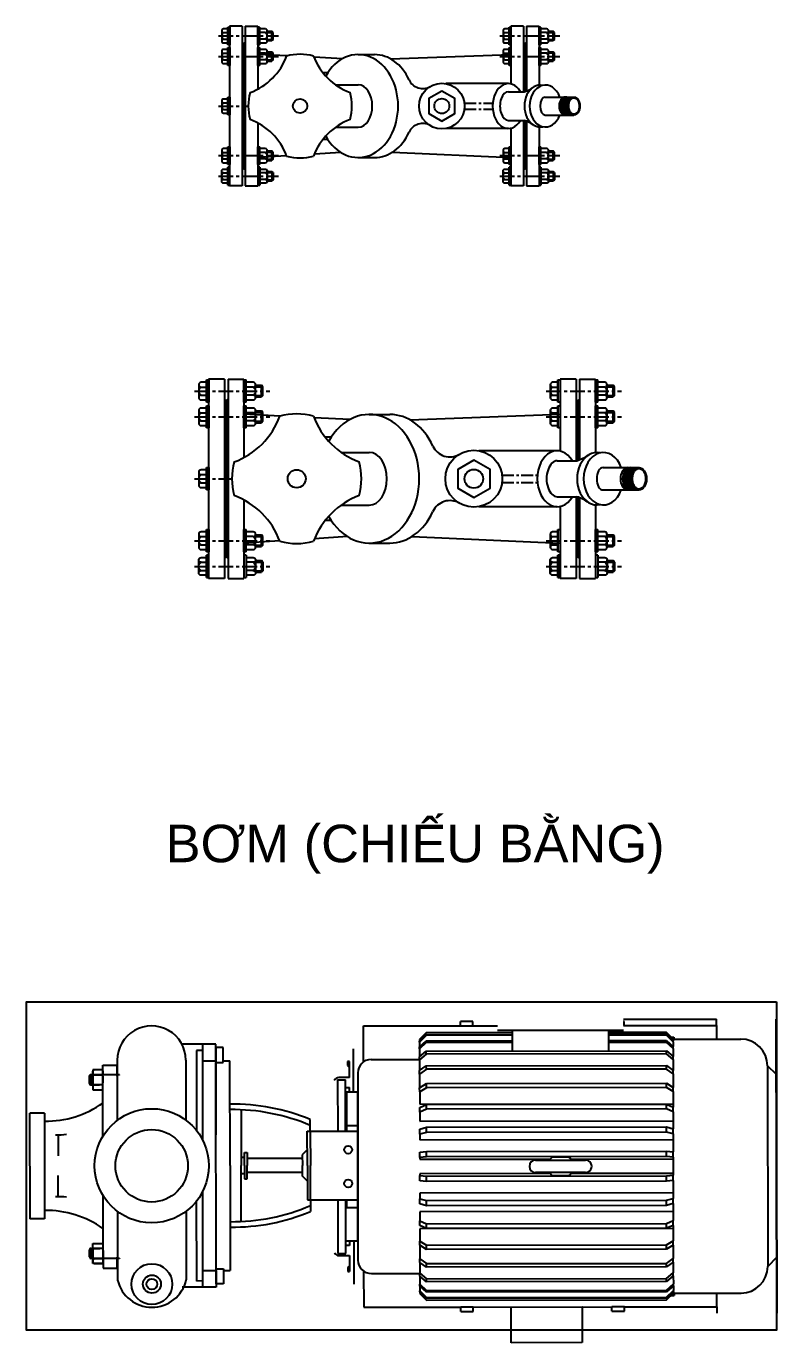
# Model space of a CAD drawing. Header units: millimetres. Extents: x 1218 to 72853, y -34712 to 16286.
# Drawn here: x 62532 to 64133, y 8230 to 11036 of the extents above; entities that cross this region are included whole.
import ezdxf

# ---------------------------------------------------------------- set-up
doc = ezdxf.new("R2010")
doc.units = ezdxf.units.MM
doc.linetypes.add('CENTER', pattern=[50.8, 31.75, -6.35, 6.35, -6.35])
doc.styles.get("Standard").update_dxf_attribs({"font": 'arial.ttf'})

# ---------------------------------------------------------------- blocks, each defined once
blk = doc.blocks.new('BOM EQ')
at = {"lineweight": -3}
for p, q in [((313.7, 800.4), (-313.2, 799.6)), ((-313.2, 799.6), (313.7, 800.4)), ((-194.7, 799.8), (-213.7, 780.7)), ((195.1, 800.2), (214.2, 781.2)), ((-213.7, 780.7), (214.2, 781.2)), ((-270.5, 580.8), (-270.6, 723.6)), ((271.5, 581.5), (271.3, 724.3)), ((-312.8, 473.3), (-313, 671.9)), ((-299.6, 671.9), (-313, 671.9)), ((-299.4, 474.9), (-299.6, 671.9)), ((-299.6, 671.9), (-270.6, 671.9)), ((300.4, 672.6), (271.4, 672.6)), ((300.6, 475.6), (300.4, 672.6)), ((300.4, 672.6), (313.8, 672.6)), ((-270.5, 579.2), (-284.7, 565)), ((-284.7, 565), (-284.6, 441.3)), ((-281, 565), (-267, 579.2)), ((-280.9, 441.3), (-281, 565)), ((-278.9, 565), (-281, 565)), ((-264.9, 579.2), (-278.9, 565)), ((-278.9, 565), (-278.8, 441.3)), ((-274.9, 574.9), (-274.9, 580.8)), ((-274.9, 580.8), (-270.5, 580.8)), ((-270.4, 579.2), (-270.5, 579.2)), ((-270.4, 579.2), (-267, 579.2)), ((-267.7, 565), (-254.4, 579.3)), ((-267.6, 441.3), (-267.7, 565)), ((-263.6, 565), (-267.7, 565)), ((-264.9, 579.2), (-267, 579.2)), ((-264.9, 579.2), (-254.4, 579.3)), ((-264.9, 579.2), (-264.9, 579.2)), ((-250.3, 579.3), (-263.6, 565)), ((-263.6, 565), (-263.5, 441.3)), ((-250.3, 579.3), (-254.4, 579.3)), ((-250.3, 579.3), (-250.3, 579.3)), ((-250.3, 579.3), (-233.1, 579.3)), ((-245.3, 565), (-233.1, 579.3)), ((-244.6, 53), (-245.3, 565)), ((-239.3, 565), (-245.3, 565)), ((-227.1, 579.3), (-239.3, 565)), ((-239.3, 565), (-238.6, 53)), ((-227.1, 579.3), (-233.1, 579.3)), ((-227.1, 579.3), (-227.1, 579.3)), ((-227.1, 579.3), (-203.9, 579.3)), ((-214.4, 565), (-203.9, 579.3)), ((-206.7, 565.1), (-214.4, 565)), ((-213.8, 53), (-214.4, 565)), ((-196.2, 579.3), (-206.7, 565.1)), ((-206.7, 565.1), (-206.1, 53.1)), ((-196.2, 579.3), (-203.9, 579.3)), ((-196.1, 579.3), (-196.2, 579.3)), ((-196.1, 579.3), (-167.6, 579.4)), ((-176.2, 565.1), (-167.6, 579.4)), ((-175.6, 53.1), (-176.2, 565.1)), ((-167.1, 565.1), (-176.2, 565.1)), ((-158.5, 579.4), (-167.6, 579.4)), ((-158.5, 579.4), (-167.1, 565.1)), ((-167.1, 565.1), (-166.5, 53.1)), ((-158.5, 579.4), (-158.5, 579.4)), ((-158.5, 579.4), (-125.6, 579.4)), ((-132, 38.9), (-132.6, 579.4)), ((-131.9, 565.1), (-125.6, 579.4)), ((-121.7, 565.2), (-131.9, 565.1)), ((-131.3, 53.1), (-131.9, 565.1)), ((-115.4, 579.4), (-125.6, 579.4)), ((-115.4, 579.4), (-121.7, 565.2)), ((-121.7, 565.2), (-121.1, 53.2)), ((-115.4, 579.4), (-79.3, 579.5)), ((-115.4, 579.4), (-115.4, 579.4)), ((-95.6, 38.9), (-96.2, 579.4)), ((-83.2, 565.2), (-79.3, 579.5)), ((-82.6, 53.2), (-83.2, 565.2)), ((-72.2, 565.2), (-83.2, 565.2)), ((-68.3, 579.5), (-79.3, 579.5)), ((-68.3, 579.5), (-72.2, 565.2)), ((-72.2, 565.2), (-71.6, 53.2)), ((-68.3, 579.5), (-68.3, 579.5)), ((-68.3, 579.5), (-30.2, 579.5)), ((-55.9, 39), (-56.6, 579.5)), ((-31.5, 565.3), (-30.2, 579.5)), ((-30.9, 53.3), (-31.5, 565.3)), ((-20.2, 565.3), (-31.5, 565.3)), ((-18.9, 579.5), (-30.2, 579.5)), ((-18.9, 579.5), (-20.2, 565.3)), ((-20.2, 565.3), (-19.6, 53.3)), ((-18.9, 579.5), (19.8, 579.6)), ((-18.9, 579.5), (-18.9, 579.5)), ((-14.7, 361), (-14.9, 579.5)), ((15.9, 579.6), (16.1, 361)), ((19.8, 579.6), (19.8, 579.6)), ((21.2, 565.3), (19.8, 579.6)), ((31.2, 579.6), (19.8, 579.6)), ((21.8, 53.3), (21.2, 565.3)), ((32.5, 565.3), (21.2, 565.3)), ((31.2, 579.6), (32.5, 565.3)), ((31.2, 579.6), (69.3, 579.6)), ((32.5, 565.3), (33.2, 53.3)), ((57.5, 579.6), (58.2, 39.1)), ((80.2, 579.7), (69.3, 579.6)), ((69.3, 579.6), (69.3, 579.6)), ((73.2, 565.4), (69.3, 579.6)), ((73.8, 53.4), (73.2, 565.4)), ((84.2, 565.4), (73.2, 565.4)), ((80.2, 579.7), (84.2, 565.4)), ((80.2, 579.7), (116.3, 579.7)), ((84.2, 565.4), (84.8, 53.4)), ((97.2, 579.7), (97.9, 39.2)), ((116.3, 579.7), (116.3, 579.7)), ((122.7, 565.4), (116.3, 579.7)), ((126.6, 579.7), (116.3, 579.7)), ((132.9, 565.5), (122.7, 565.4)), ((123.3, 53.5), (122.7, 565.4)), ((126.6, 579.7), (132.9, 565.5)), ((126.6, 579.7), (159.4, 579.7)), ((132.9, 565.5), (133.6, 53.5)), ((133.6, 579.7), (134.2, 39.2)), ((159.5, 579.7), (159.4, 579.7)), ((168.6, 579.8), (159.5, 579.7)), ((168.1, 565.5), (159.5, 579.7)), ((168.7, 53.5), (168.1, 565.5)), ((177.2, 565.5), (168.1, 565.5)), ((168.6, 579.8), (177.2, 565.5)), ((168.6, 579.8), (197.1, 579.8)), ((177.2, 565.5), (177.8, 53.5)), ((197.2, 579.8), (197.1, 579.8)), ((207.7, 565.5), (197.2, 579.8)), ((204.8, 579.8), (197.2, 579.8)), ((204.8, 579.8), (215.4, 565.6)), ((204.8, 579.8), (228.1, 579.8)), ((215.4, 565.6), (207.7, 565.5)), ((208.3, 53.6), (207.7, 565.5)), ((215.4, 565.6), (216, 53.6)), ((228.1, 579.8), (228.1, 579.8)), ((240.3, 565.6), (228.1, 579.8)), ((234.1, 579.8), (228.1, 579.8)), ((234.1, 579.8), (251.2, 579.9)), ((234.1, 579.8), (246.3, 565.6)), ((240.9, 53.6), (240.3, 565.6)), ((246.3, 565.6), (240.3, 565.6)), ((246.3, 565.6), (246.9, 53.6)), ((251.3, 579.9), (251.2, 579.9)), ((264.6, 565.6), (251.3, 579.9)), ((255.4, 579.9), (251.3, 579.9)), ((255.4, 579.9), (268.7, 565.6)), ((255.4, 579.9), (265.9, 579.9)), ((265.2, 53.6), (264.6, 565.6)), ((268.7, 565.6), (264.6, 565.6)), ((265.9, 579.9), (265.9, 579.9)), ((280, 565.6), (265.9, 579.9)), ((268, 579.9), (265.9, 579.9)), ((268, 579.9), (282, 565.6)), ((268, 579.9), (271.4, 579.9)), ((268.7, 565.6), (269.3, 53.6)), ((271.5, 579.9), (271.4, 579.9)), ((271.5, 581.5), (275.9, 581.5)), ((285.8, 565.6), (271.5, 579.9)), ((275.9, 575.5), (275.9, 581.5)), ((280.6, 53.6), (280, 565.6)), ((282, 565.6), (280, 565.6)), ((282, 565.6), (282.7, 53.6)), ((286.4, 53.6), (285.8, 565.6)), ((-299.4, 474.9), (-308.3, 474.9)), ((-308.3, 474.9), (-308.3, 473.3)), ((-299.4, 473.3), (-299.4, 474.9)), ((-289.1, 473.3), (-288.7, 204.7)), ((300.6, 475.6), (300.7, 448.7)), ((309.6, 475.6), (300.6, 475.6)), ((309.6, 448.7), (309.6, 475.6)), ((-289, 441.3), (-245.1, 441.3)), ((309.6, 448.7), (300.7, 448.7)), ((301, 153.2), (300.7, 448.7)), ((-12.4, 286.2), (-12.6, 392.5)), ((14, 392.5), (14.2, 286.2)), ((376.6, 385.6), (376.8, 233.9)), ((-19.7, 322.4), (-19.7, 356.2)), ((21.2, 356.4), (21.3, 322.4)), ((-14.3, 39), (-14.6, 317.7)), ((16.2, 317.7), (16.5, 39.1)), ((-244.9, 236.8), (-288.8, 236.7)), ((-284.3, 236.7), (-284.1, 53)), ((-280.4, 53), (-280.6, 236.7)), ((-278.6, 236.7), (-278.3, 53)), ((-267.1, 53), (-267.3, 236.7)), ((-263.2, 236.7), (-263, 53)), ((-299, 152.5), (-299, 204.6)), ((-299, 152.5), (-307.9, 152.5)), ((-307.9, 152.5), (-307.9, 125.6)), ((-298.9, 125.6), (-299, 152.5)), ((301, 153.2), (301.1, 126.3)), ((310, 153.2), (301, 153.2)), ((310, 126.3), (310, 153.2)), ((-298.9, 125.6), (-307.9, 125.6)), ((-298.7, -81.3), (-298.9, 125.6)), ((310, 126.3), (301.1, 126.3)), ((301.3, -80.6), (301.1, 126.3)), ((-284.1, 53), (-269.8, 38.7)), ((-266.4, 38.7), (-280.4, 53)), ((-278.3, 53), (-280.4, 53)), ((-278.3, 53), (-264.3, 38.7)), ((-269.8, 38.7), (-266.4, 38.7)), ((-253.8, 38.7), (-267.1, 53)), ((-263, 53), (-267.1, 53)), ((-264.3, 38.7), (-266.4, 38.7)), ((-264.3, 38.7), (-253.8, 38.7)), ((-263, 53), (-249.7, 38.7)), ((-249.7, 38.7), (-253.8, 38.7)), ((-249.7, 38.7), (-232.5, 38.8)), ((-232.5, 38.8), (-244.6, 53)), ((-238.6, 53), (-244.6, 53)), ((-238.6, 53), (-226.5, 38.8)), ((-226.5, 38.8), (-232.5, 38.8)), ((-226.9, -64.8), (-227, 38.8)), ((-226.5, 38.8), (-203.2, 38.8)), ((-206.1, 53.1), (-213.8, 53)), ((-203.2, 38.8), (-213.8, 53)), ((-206.1, 53.1), (-195.5, 38.8)), ((-195.5, 38.8), (-203.2, 38.8)), ((-195.5, 38.8), (-166.9, 38.8)), ((-166.9, 38.8), (-175.6, 53.1)), ((-166.5, 53.1), (-175.6, 53.1)), ((-157.9, 38.9), (-166.9, 38.8)), ((-166.5, 53.1), (-157.9, 38.9)), ((-157.9, 38.9), (-132, 38.9)), ((-121.1, 53.2), (-131.3, 53.1)), ((-124.9, 38.9), (-131.3, 53.1)), ((-114.7, 38.9), (-124.9, 38.9)), ((-121.1, 53.2), (-114.7, 38.9)), ((-114.7, 38.9), (-95.6, 38.9)), ((-78.6, 38.9), (-82.6, 53.2)), ((-71.6, 53.2), (-82.6, 53.2)), ((-67.7, 39), (-78.6, 38.9)), ((-71.6, 53.2), (-67.7, 39)), ((-67.7, 39), (-55.9, 39)), ((-29.6, 39), (-30.9, 53.3)), ((-19.6, 53.3), (-30.9, 53.3)), ((-18.2, 39), (-29.6, 39)), ((-19.6, 53.3), (-18.2, 39)), ((-18.2, 39), (-14.3, 39)), ((16.5, 39.1), (20.5, 39.1)), ((20.5, 39.1), (21.8, 53.3)), ((31.9, 39.1), (20.5, 39.1)), ((33.2, 53.3), (21.8, 53.3)), ((33.2, 53.3), (31.9, 39.1)), ((58.2, 39.1), (69.9, 39.1)), ((69.9, 39.1), (73.8, 53.4)), ((80.9, 39.1), (69.9, 39.1)), ((84.8, 53.4), (73.8, 53.4)), ((84.8, 53.4), (80.9, 39.1)), ((97.9, 39.2), (117, 39.2)), ((117, 39.2), (123.3, 53.5)), ((127.2, 39.2), (117, 39.2)), ((133.6, 53.5), (123.3, 53.5)), ((133.6, 53.5), (127.2, 39.2)), ((134.2, 39.2), (160.1, 39.2)), ((160.1, 39.2), (168.7, 53.5)), ((169.2, 39.2), (160.1, 39.2)), ((177.8, 53.5), (168.7, 53.5)), ((177.8, 53.5), (169.2, 39.2)), ((169.2, 39.2), (197.8, 39.3)), ((197.8, 39.3), (208.3, 53.6)), ((205.5, 39.3), (197.8, 39.3)), ((216, 53.6), (205.5, 39.3)), ((205.5, 39.3), (228.8, 39.3)), ((216, 53.6), (208.3, 53.6)), ((228.8, 39.3), (240.9, 53.6)), ((234.8, 39.3), (228.8, 39.3)), ((229.4, -64.2), (229.3, 39.3)), ((246.9, 53.6), (234.8, 39.3)), ((234.8, 39.3), (252, 39.3)), ((246.9, 53.6), (240.9, 53.6)), ((252, 39.3), (265.2, 53.6)), ((256.1, 39.3), (252, 39.3)), ((269.3, 53.6), (256.1, 39.3)), ((256.1, 39.3), (266.6, 39.4)), ((269.3, 53.6), (265.2, 53.6)), ((266.6, 39.4), (280.6, 53.6)), ((268.6, 39.4), (266.6, 39.4)), ((282.7, 53.6), (268.6, 39.4)), ((268.6, 39.4), (272.1, 39.4)), ((272.1, 39.4), (286.4, 53.6)), ((282.7, 53.6), (280.6, 53.6)), ((-221.7, -81.2), (-298.7, -81.3)), ((224.3, -80.7), (301.3, -80.6)), ((-157.6, -102.2), (-249.4, -102.3)), ((-211.8, -111.2), (-222.5, -111.2)), ((-222.5, -111.2), (-222.5, -114.8)), ((-188.5, -111.2), (-211.8, -111.2)), ((-211.8, -113), (-211.8, -111.2)), ((-198.4, -93.3), (-33.1, -93.1)), ((-188.5, -111.2), (-188.5, -133.5)), ((-167, -119.2), (-167, -111.1)), ((-157.6, -111.1), (-167, -111.1)), ((-33.1, -93.1), (-157.6, -93.2)), ((-157.6, -93.2), (-157.6, -119.2)), ((-86, -117.3), (-86, -93.1)), ((160.3, -92.8), (-74.3, -93.1)), ((-74.3, -93.1), (201, -92.8)), ((-74.1, -200.9), (-74.3, -93.1)), ((72.2, -200.7), (72, -92.9)), ((88.6, -117.1), (88.6, -92.9)), ((160.3, -92.8), (160.3, -118.8)), ((160.3, -101.8), (252.1, -101.7)), ((160.3, -110.7), (169.7, -110.7)), ((169.7, -110.7), (169.7, -118.8)), ((191.2, -133.1), (191.2, -110.7)), ((191.2, -110.7), (214.5, -110.7)), ((214.5, -110.7), (225.2, -110.7)), ((214.5, -110.7), (214.5, -112.5)), ((225.2, -114.3), (225.2, -110.7)), ((-222.5, -114.8), (-214.5, -114.8)), ((-214.5, -114.8), (-211.8, -113)), ((-74.3, -119.1), (-183.6, -119.2)), ((-183.6, -136.2), (-183.6, -119.2)), ((-183.6, -136.2), (-74.2, -136.1)), ((-157.6, -117.4), (-74.8, -117.3)), ((-74.3, -119.1), (-119.5, -119.1)), ((72.1, -117.1), (88.6, -117.1)), ((186.3, -118.8), (72.1, -118.9)), ((122.2, -118.8), (72.1, -118.9)), ((72.1, -135.9), (186.3, -135.8)), ((186.3, -135.8), (186.3, -118.8)), ((214.5, -112.5), (217.2, -114.3)), ((217.2, -114.3), (225.2, -114.3)), ((-74.1, -194.5), (-98.9, -194.5)), ((-74.1, -194.5), (-1, -194.4)), ((72.2, -194.3), (-1, -194.4)), ((72.2, -194.3), (97, -194.2)), ((-1, -200.8), (-74.1, -200.9)), ((-34.6, -200.9), (-23.4, -211.5)), ((-23.4, -211.5), (-0.9, -211.4)), ((-15.9, -211.4), (-15.7, -329)), ((-1, -200.8), (72.2, -200.7)), ((21.5, -211.4), (-0.9, -211.4)), ((14.1, -211.4), (14.2, -328.9)), ((32.7, -200.8), (21.5, -211.4)), ((-29, -334.6), (-29, -329)), ((-29, -329), (-0.7, -329)), ((-0.7, -334.6), (-29, -334.6)), ((-18.2, -334.6), (-18.2, -341.8)), ((27.5, -328.9), (-0.7, -329)), ((-0.7, -334.6), (27.5, -334.5)), ((16.7, -334.5), (16.7, -341.8)), ((27.5, -334.5), (27.5, -328.9)), ((-119.8, -342), (-0.7, -341.8)), ((118.3, -341.6), (-0.7, -341.8)), ((-220.5, -380.1), (-252.7, -380.2)), ((-252.7, -380.2), (-252.6, -396.1)), ((-0.7, -365.6), (-224.5, -365.9)), ((-224.5, -380.1), (-224.5, -365.9)), ((-220.5, -396), (-220.5, -380.1)), ((-0.7, -365.6), (223.2, -365.2)), ((219.1, -379.4), (251.3, -379.4)), ((219.2, -395.3), (219.1, -379.4)), ((223.2, -379.4), (223.2, -365.2)), ((251.3, -379.4), (251.3, -395.3)), ((-224.5, -396), (-259.6, -396.1)), ((-259.6, -396.1), (-259.5, -424.4)), ((-259.6, -396.1), (-259.5, -468.3)), ((-252.4, -396.1), (-66.4, -395.8)), ((-224.4, -424.3), (-224.5, -396)), ((251.1, -395.3), (-220.5, -396)), ((223.2, -395.3), (258.3, -395.2)), ((223.2, -423.6), (223.2, -395.3)), ((258.3, -395.2), (258.4, -467.5)), ((258.3, -395.2), (258.3, -423.6)), ((-259.5, -424.4), (-224.4, -424.3)), ((-246.4, -424.4), (-55, -424.1)), ((-246.4, -424.4), (-246.4, -437.4)), ((-246.4, -437.4), (-75.6, -437.2)), ((223.2, -423.6), (53.8, -423.9)), ((245.3, -436.6), (74.5, -436.9)), ((258.3, -423.6), (223.2, -423.6)), ((245.2, -423.6), (245.3, -436.6)), ((-225.6, -459.9), (-97.7, -459.7)), ((96.6, -459.4), (243, -459.2)), ((-225.3, -606.4), (-97.5, -606.2)), ((-214.7, -607.3), (-191.6, -607.3)), ((-214.7, -637), (-214.7, -607.3)), ((-194.5, -601.8), (-194.4, -662.5)), ((-193.7, -601.8), (-194.5, -601.8)), ((96.8, -605.9), (243.3, -605.6)), ((217.6, -606.7), (194.5, -606.7)), ((196.5, -601.2), (197.4, -601.2)), ((197.4, -601.2), (197.5, -661.8)), ((217.6, -636.3), (217.6, -606.7)), ((-63.6, -636.7), (-214.7, -637)), ((-177.2, -636.9), (-214.7, -637)), ((-177.2, -636.9), (-205.4, -637)), ((-205.4, -637), (-205.3, -658.7)), ((-205.3, -655.8), (-205.4, -639.9)), ((-202.5, -637), (-197.4, -636.9)), ((-194.5, -655.8), (-194.5, -639.8)), ((-194.5, -639.8), (-194.5, -655.8)), ((-191.6, -636.9), (-177.2, -636.9)), ((-172.8, -636.9), (-172.7, -655.7)), ((-172.7, -662.4), (-172.7, -644.2)), ((-162.5, -658.6), (-162.5, -636.9)), ((180.2, -636.3), (63.1, -636.5)), ((165.5, -658.1), (165.5, -636.4)), ((175.7, -636.3), (175.7, -655.2)), ((175.7, -661.9), (175.7, -643.6)), ((180.2, -636.3), (208.3, -636.3)), ((194.5, -636.3), (180.2, -636.3)), ((180.2, -636.3), (217.6, -636.3)), ((197.4, -639.2), (197.5, -655.2)), ((197.5, -655.2), (197.4, -639.2)), ((205.4, -636.3), (200.3, -636.3)), ((208.3, -636.3), (208.3, -658)), ((208.3, -655.1), (208.3, -639.2)), ((-205.3, -658.7), (-162.5, -658.6)), ((-197.4, -658.7), (-202.4, -658.7)), ((-194.4, -662.5), (-172.7, -662.4)), ((-175.6, -658.6), (-191.6, -658.7)), ((-190.8, -666.1), (-176.3, -666.1)), ((208.3, -658), (165.5, -658.1)), ((197.5, -661.8), (175.7, -661.9)), ((178.6, -658.1), (194.6, -658.1)), ((193.9, -665.5), (179.4, -665.5)), ((200.4, -658), (205.4, -658)), ((-66.3, -732), (-21.3, -732)), ((65.5, -732), (20.5, -732)), ((-112.8, -761.1), (-112.7, -792.7)), ((-112.8, -761.1), (112.6, -761.1)), ((112.6, -761.1), (112.5, -792.7))]:
    blk.add_line(p, q, dxfattribs=at)
blk.add_line((112.5, -792.3), (-112.7, -792.7))
at = {"lineweight": -2}
blk.add_line((-112.7, -800), (-112.7, -800.2), dxfattribs=at)
at = {"lineweight": -3}
blk.add_lwpolyline([(-350, 800), (350, 800), (350, -800), (-350, -800)], close=True, dxfattribs=at)
blk.add_lwpolyline([(376.8, 233.9), (300.9, 233.8), (300.7, 385.5), (376.6, 385.6)], dxfattribs=at)
for centre, radius in [((-34.6, -113.7), 8.51), ((37.3, -113.6), 8.51), ((-0.4, -532.8), 121.7), ((-0.4, -532.8), 77.3), ((252, -532.4), 43.6), ((252, -532.4), 19.2), ((252, -532.4), 11.6)]:
    blk.add_circle(centre, radius, dxfattribs=at)
for centre, radius, start, end in [((-213.6, 723.7), 57, 90.0685, 180.0685), ((214.2, 724.2), 57, 0.0685, 90.0685), ((0.7, 392.5), 13.3, 0.0685, 180.0685), ((0.8, 339.3), 26.6, 120.0685, 140.5616), ((0.8, 339.3), 26.6, 39.8079, 60.0685), ((0.8, 339.3), 26.6, 219.5755, 240.0685), ((0.8, 339.3), 26.6, 300.0685, 320.3292), ((0.9, 286.2), 13.3, 180.0685, 0.0685), ((-198.4, -64.7), 28.5, 180.0685, 270.0685), ((200.9, -64.3), 28.5, 270.0685, 0.0685), ((-177.7, -133.5), 10.7, 180.0685, 245.4442), ((180.5, -133.1), 10.7, 294.6928, 0.0685), ((286.2, -356.8), 417.9, 157.1545, 181.2307), ((309, -361.1), 429.2, 157.1605, 180.6216), ((-310.4, -362.1), 429.2, 359.5605, 23.0216), ((-287.6, -357.7), 417.9, 358.9514, 23.0276), ((-225.5, -533.1), 73.2, 90.091, 270.091), ((226.1, -532.4), 75.2, 283.1913, 76.9908), ((-202.5, -639.8), 2.9, 90.091, 180.091), ((-197.4, -639.8), 2.9, 0.091, 90.091), ((-191.6, -639.8), 2.9, 90.091, 180.091), ((-305.2, -757.7), 209.5, 359.0658, 35.2174), ((304.4, -757.7), 209.5, 144.7826, 180.9342), ((194.5, -639.2), 2.9, 0.091, 90.091), ((200.3, -639.2), 2.9, 90.091, 180.091), ((205.4, -639.2), 2.9, 0.091, 90.091), ((-202.4, -655.8), 2.9, 180.091, 270.091), ((-197.4, -655.8), 2.9, 270.091, 0.091), ((-191.6, -655.8), 2.9, 180.091, 270.091), ((-190.8, -662.5), 3.62, 180.091, 270.091), ((-176.3, -662.4), 3.62, 270.091, 0.091), ((-175.6, -655.7), 2.9, 270.091, 0.091), ((178.6, -655.2), 2.9, 180.091, 270.091), ((179.4, -661.9), 3.62, 180.091, 270.091), ((193.8, -661.8), 3.62, 270.091, 0.091), ((194.6, -655.2), 2.9, 270.091, 0.091), ((200.4, -655.1), 2.9, 180.091, 270.091), ((205.4, -655.1), 2.9, 270.091, 0.091), ((-184.8, -732.2), 118.4, 357.1885, 8.7126), ((183.9, -732.2), 118.4, 171.2874, 182.8115)]:
    blk.add_arc(centre, radius, start, end, dxfattribs=at)
blk = doc.blocks.new('dai oc M20')
for p, q in [((25872.5, -5702.3, 1381.5), (25872.5, -5698.3, 1381.5)), ((25872.5, -5698.3, 1381.5), (25910.5, -5698.3, 1381.5)), ((25872.5, -5702.3, 1381.5), (25910.5, -5702.3, 1381.5)), ((25876.5, -5702.3, 1381.5), (25876.5, -5714.3, 1381.5)), ((25906.5, -5714.3, 1381.5), (25906.5, -5702.3, 1381.5)), ((25910.5, -5698.3, 1381.5), (25910.5, -5702.3, 1381.5)), ((25880.4, -5718.3, 1381.5), (25902.6, -5718.3, 1381.5)), ((25881.5, -5718.3, 1381.5), (25881.5, -5728.3, 1381.5)), ((25884, -5718.3, 1381.5), (25884, -5730.8, 1381.5)), ((25899, -5718.3, 1381.5), (25899, -5730.8, 1381.5)), ((25901.5, -5718.3, 1381.5), (25901.5, -5728.3, 1381.5)), ((25881.5, -5728.3, 1381.5), (25901.5, -5728.3, 1381.5)), ((25884, -5730.8, 1381.5), (25881.5, -5728.3, 1381.5)), ((25884, -5730.8, 1381.5), (25899, -5730.8, 1381.5)), ((25899, -5730.8, 1381.5), (25901.5, -5728.3, 1381.5))]:
    blk.add_line(p, q)
at = {"elevation": 1381.5}
for points in [[(25884.5, -5714.3), (25884.5, -5702.3)], [(25898.5, -5714.3), (25898.5, -5702.3)]]:
    blk.add_lwpolyline(points, dxfattribs=at)
for centre, radius, start, end in [((25880.5, -5714.3, 1381.5), 4, 180.2478, 359.7522), ((25891.5, -5710.1, 1381.5), 8.14, 210.7312, 329.2688), ((25902.5, -5714.3, 1381.5), 4, 180.2478, 359.7522)]:
    blk.add_arc(centre, radius, start, end)
blk = doc.blocks.new('bulong M20')
for p, q in [((25876.5, -5633.2, 1381.5), (25876.5, -5642.3, 1381.5)), ((25902.6, -5629.3, 1381.5), (25880.4, -5629.3, 1381.5)), ((25906.5, -5642.3, 1381.5), (25906.5, -5633.2, 1381.5)), ((25872.5, -5642.3, 1381.5), (25910.5, -5642.3, 1381.5)), ((25872.5, -5646.3, 1381.5), (25872.5, -5642.3, 1381.5)), ((25910.5, -5642.3, 1381.5), (25872.5, -5642.3, 1381.5)), ((25910.5, -5646.3, 1381.5), (25872.5, -5646.3, 1381.5)), ((25910.5, -5642.3, 1381.5), (25910.5, -5646.3, 1381.5))]:
    blk.add_line(p, q)
at = {"elevation": 1381.5}
for points in [[(25884.5, -5633.2), (25884.5, -5642.3)], [(25898.5, -5633.2), (25898.5, -5642.3)]]:
    blk.add_lwpolyline(points, dxfattribs=at)
for centre, radius, start, end in [((25880.5, -5633.3, 1381.5), 4, 0.2478, 179.7522), ((25891.5, -5637.4, 1381.5), 8.14, 30.7312, 149.2688), ((25902.5, -5633.3, 1381.5), 4, 0.2478, 179.7522)]:
    blk.add_arc(centre, radius, start, end)
blk = doc.blocks.new('VANCANBANG-DN200 PCCC')
at = {"linetype": 'Continuous'}
for p, q in [((-452.6, 170), (-452.6, -170)), ((-425.6, 170), (-452.6, 170)), ((-425.6, 170), (-425.6, -170)), ((-419.6, 170), (-419.6, -170)), ((-419.6, 170), (-392.6, 170)), ((-392.6, 170), (-392.6, 36.1)), ((147.4, 170), (147.4, 47.2)), ((174.4, 170), (147.4, 170)), ((174.4, 170), (174.4, 30.6)), ((180.4, 170), (180.4, 32.3)), ((180.4, 170), (207.4, 170)), ((207.4, 170), (207.4, 44.5)), ((-422.6, 133), (-425.6, 136)), ((-422.6, 133), (-419.6, 136)), ((-422.6, 133), (-422.6, -133)), ((-422.6, 133), (-422.6, -133)), ((177.4, 133), (174.4, 136)), ((177.4, 133), (180.4, 136)), ((177.4, 133), (177.4, 31.1)), ((177.4, 133), (177.4, 31.1)), ((-330.2, 106.9), (-392.6, 110)), ((-211.6, 101), (-272.6, 104.1)), ((-178.5, 109.7), (-143.3, 109.7)), ((-109.5, 100.7), (147.4, 110)), ((-243.4, 71.1), (-253.7, 71.1)), ((-226.5, 45.1), (-178.5, 45.1)), ((142.1, 47.8), (8.3, 47.8)), ((142.1, 30.6), (175.9, 30.6)), ((220.6, 19.1), (281.9, 19.1)), ((253.7, 0), (269.1, 0)), ((253.8, 3.2), (269.2, 3.2)), ((254.4, 6.4), (269.8, 6.4)), ((255.4, 9.6), (270.8, 9.6)), ((256.9, 12.8), (272.3, 12.8)), ((259.4, 15.9), (274.8, 15.9)), ((262.9, 18.4), (262.9, 19.1)), ((266.5, 19.1), (281.9, 19.1)), ((220.6, -19.1), (281.9, -19.1)), ((253.8, -3.2), (269.2, -3.2)), ((254.4, -6.4), (269.8, -6.4)), ((255.4, -9.6), (270.8, -9.6)), ((256.9, -12.8), (272.3, -12.8)), ((259.4, -15.9), (274.8, -15.9)), ((262.9, -19.1), (262.9, -18.4)), ((266.5, -19.1), (281.9, -19.1)), ((-392.6, -36.1), (-392.6, -170)), ((-226.6, -45.1), (-178.5, -45.1)), ((142.1, -47.8), (8.3, -47.8)), ((142.2, -30.6), (175.9, -30.6)), ((147.4, -47.2), (147.4, -170)), ((174.4, -30.6), (174.4, -170)), ((177.4, -31.1), (177.4, -133)), ((177.4, -31.1), (177.4, -133)), ((180.4, -32.3), (180.4, -170)), ((207.4, -44.5), (207.4, -170)), ((-243.4, -71.1), (-253.7, -71.1)), ((-331.3, -106.1), (-392.6, -110)), ((-215.7, -98.7), (-271.8, -102.3)), ((-178.5, -109.7), (-143.3, -109.7)), ((-105.4, -98.2), (147.4, -110)), ((-422.6, -133), (-425.6, -136)), ((-422.6, -133), (-419.6, -136)), ((177.4, -133), (174.4, -136)), ((177.4, -133), (180.4, -136)), ((-425.6, -170), (-452.6, -170)), ((-419.6, -170), (-392.6, -170)), ((174.4, -170), (147.4, -170)), ((180.4, -170), (207.4, -170))]:
    blk.add_line(p, q, dxfattribs=at)
at = {"linetype": 'CENTER'}
for p, q in [((-476.6, 149.5), (-348.4, 149.5)), ((123.4, 149.5), (251.6, 149.5)), ((-476.6, 105.7), (-348.4, 105.7)), ((123.4, 105.7), (251.6, 105.7)), ((-476.6, 0), (-412.8, 0)), ((-476.6, -105.7), (-348.4, -105.7)), ((123.4, -105.7), (251.6, -105.7)), ((-476.6, -149.5), (-348.4, -149.5)), ((123.4, -149.5), (251.6, -149.5))]:
    blk.add_line(p, q, dxfattribs=at)
for p, q in [((-422.6, -133.5), (-422.6, 133.5)), ((177.4, 31.1), (177.4, 133.5)), ((177.4, -133.5), (177.4, -31.1))]:
    blk.add_line(p, q)
at = {"linetype": 'CENTER', "ltscale": 0.8}
for p, q in [((48.1, 6.4), (108.6, 6.4)), ((48.1, -6.4), (108.6, -6.4))]:
    blk.add_line(p, q, dxfattribs=at)
at = {"linetype": 'Continuous'}
blk.add_lwpolyline([(0, -31.9), (27.6, -15.9), (27.6, 15.9), (0, 31.9), (-27.6, 15.9), (-27.6, -15.9)], close=True, dxfattribs=at)
for centre, radius in [((0, 0), 48.5), ((-302.3, 0), 15.3), ((0, 0), 15.9)]:
    blk.add_circle(centre, radius, dxfattribs=at)
for centre, radius, start, end in [((-454.4, 152), 131.4, 290.2095, 339.8239), ((-302.3, 0), 110.5, 74.9358, 105.0977), ((-150.3, 152.1), 131.4, 200.2095, 249.8239), ((-302.3, 0), 110.5, 164.9023, 195.0642), ((-302.3, 0), 110.5, 344.9358, 15.0977), ((-41, 69.2), 31.9, 204.7175, 300.634), ((149.2, 108.2), 82.1, 288.9525, 304.5359), ((-454.3, -152.1), 131.4, 20.2095, 69.8239), ((-150.3, -152), 131.4, 110.2095, 159.8239), ((-41, -69.2), 31.9, 59.3683, 155.2819), ((149.2, -108.2), 82.1, 55.4641, 71.0475), ((-302.3, 0), 110.5, 254.9358, 285.0977)]:
    blk.add_arc(centre, radius, start, end, dxfattribs=at)
for centre, major_axis, ratio, start_param, end_param in [((-178.5, 0), (0, 109.7), 0.777514, 2.193196, 7.23108), ((-143.3, 0), (0, 109.7), 0.777514, 5.246597, 6.283185), ((-178.5, 0), (0, 45.1), 0.670315, 3.141593, 6.283185), ((142.1, 0), (0, -47.8), 0.707107, 2.264962, 7.159828), ((142.1, 0), (0, -30.6), 0.591207, 3.13788, 6.286898), ((209.9, 0), (0, -44.6), 0.757614, 2.976201, 6.448577), ((221, 0), (0, -44.6), 0.757614, 2.013707, 7.411071), ((220.6, 0), (0, -19.1), 0.570197, 3.141593, 6.283185), ((262.9, 0), (0, -19.1), 0.669487, 3.141593, 6.283185), ((266.5, 0), (0, -19.1), 0.669487, 3.141593, 6.283185), ((-143.3, 0), (0, 109.7), 0.777514, 3.141593, 4.177496)]:
    blk.add_ellipse(centre, major_axis=major_axis, ratio=ratio, start_param=start_param, end_param=end_param, dxfattribs=at)
blk.add_ellipse((281.9, 0), major_axis=(0, -19.1), ratio=0.669487, dxfattribs=at)
blk.add_open_spline([(281.9, -17.5), (283.3, -17.5), (284.8, -17.1), (287.5, -15.3), (288.9, -13.9), (291, -10.3), (291.9, -8.1), (293, -3.4), (293.2, -0.9), (292.9, 4.1), (292.4, 6.5), (290.8, 10.8), (289.7, 12.7), (287.2, 15.6), (285.8, 16.6), (282.9, 17.6), (281.4, 17.7), (278.6, 16.9), (277.1, 16), (274.5, 13.4), (273.4, 11.7), (271.6, 7.5), (271, 5.1), (270.5, 0.2), (270.6, -2.4), (271.5, -7.2), (272.3, -9.4), (274.3, -13.2), (275.6, -14.7), (278.4, -16.8), (279.8, -17.4), (281.5, -17.5), (281.7, -17.5), (281.9, -17.5)], degree=3, knots=[0, 0, 0, 0, 0.414967, 0.414967, 0.829934, 0.829934, 1.244902, 1.244902, 1.659869, 1.659869, 2.074836, 2.074836, 2.489803, 2.489803, 2.904771, 2.904771, 3.319738, 3.319738, 3.734705, 3.734705, 4.149672, 4.149672, 4.56464, 4.56464, 4.979607, 4.979607, 5.394574, 5.394574, 5.809541, 5.809541, 6.224509, 6.224509, 6.283185, 6.283185, 6.283185, 6.283185], dxfattribs=at)
at = {"rotation": 90.00000000000001}
for name, p in [('bulong M20', (-6098.8, -25742, -1381.5)), ('dai oc M20', (-6090.8, -25742, -1381.5)), ('bulong M20', (-5498.8, -25742, -1381.5)), ('dai oc M20', (-5490.8, -25742, -1381.5)), ('bulong M20', (-6098.8, -25785.8, -1381.5)), ('dai oc M20', (-6090.8, -25785.8, -1381.5)), ('bulong M20', (-5498.8, -25785.8, -1381.5)), ('dai oc M20', (-5490.8, -25785.8, -1381.5)), ('bulong M20', (-6098.8, -25891.5, -1381.5)), ('bulong M20', (-6098.8, -25997.3, -1381.5)), ('dai oc M20', (-6090.8, -25997.3, -1381.5)), ('bulong M20', (-5498.8, -25997.3, -1381.5)), ('dai oc M20', (-5490.8, -25997.3, -1381.5))]:
    blk.add_blockref(name, p, dxfattribs=at)
at = {"xscale": -1, "rotation": 90}
for name, p in [('bulong M20', (-6098.8, 25742, -1381.5)), ('dai oc M20', (-6090.8, 25742, -1381.5)), ('bulong M20', (-5498.8, 25742, -1381.5)), ('dai oc M20', (-5490.8, 25742, -1381.5))]:
    blk.add_blockref(name, p, dxfattribs=at)
at = {"flags": 1}
for p in [(-452.6, 0), (207.4, 0)]:
    blk.add_attdef('AMC', p, '', height=0.5, rotation=90, dxfattribs=at)
blk = doc.blocks.new('VANCANBANG-DN250 PCCC')
at = {"linetype": 'Continuous'}
for p, q in [((-565.7, 212.5), (-565.7, -212.5)), ((-531.9, 212.5), (-565.7, 212.5)), ((-531.9, 212.5), (-531.9, -212.5)), ((-524.4, 212.5), (-524.4, -212.5)), ((-524.4, 212.5), (-490.7, 212.5)), ((-490.7, 212.5), (-490.7, 45.1)), ((184.3, 212.5), (184.3, 59)), ((218.1, 212.5), (184.3, 212.5)), ((218.1, 212.5), (218.1, 38.2)), ((225.6, 212.5), (225.6, 40.4)), ((225.6, 212.5), (259.3, 212.5)), ((259.3, 212.5), (259.3, 55.7)), ((-528.2, 166.2), (-531.9, 170)), ((-528.2, 166.2), (-524.4, 170)), ((221.8, 166.2), (218.1, 170)), ((221.8, 166.2), (225.6, 170)), ((-528.2, 166.2), (-528.2, -166.3)), ((-528.2, 166.2), (-528.2, -166.3)), ((221.8, 166.2), (221.8, 38.9)), ((221.8, 166.2), (221.8, 38.9)), ((-412.8, 133.6), (-490.7, 137.5)), ((-264.5, 126.3), (-340.8, 130.1)), ((-223.1, 137.1), (-179.2, 137.1)), ((-136.9, 125.9), (184.3, 137.5)), ((-304.3, 88.8), (-317.2, 88.8)), ((-283.1, 56.3), (-223.1, 56.3)), ((177.6, 59.8), (10.4, 59.8)), ((177.6, 38.2), (219.9, 38.2)), ((275.8, 23.9), (352.3, 23.9)), ((317.1, 0), (336.3, 0)), ((317.3, 4), (336.5, 4)), ((318, 8), (337.2, 8)), ((319.2, 12), (338.5, 12)), ((321.2, 15.9), (340.4, 15.9)), ((324.2, 19.9), (343.5, 19.9)), ((328.6, 22.9), (328.6, 23.9)), ((333.1, 23.9), (352.3, 23.9)), ((275.8, -23.9), (352.3, -23.9)), ((317.3, -4), (336.5, -4)), ((318, -8), (337.2, -8)), ((319.2, -12), (338.5, -12)), ((321.2, -15.9), (340.4, -15.9)), ((324.2, -19.9), (343.5, -19.9)), ((328.6, -23.9), (328.6, -22.9)), ((333.1, -23.9), (352.3, -23.9)), ((-490.7, -45.2), (-490.7, -212.5)), ((177.8, -38.2), (219.9, -38.2)), ((218.1, -38.2), (218.1, -212.5)), ((221.8, -38.9), (221.8, -166.3)), ((221.8, -38.9), (221.8, -166.3)), ((225.6, -40.4), (225.6, -212.5)), ((259.3, -55.7), (259.3, -212.5)), ((-283.2, -56.4), (-223.1, -56.3)), ((177.6, -59.8), (10.4, -59.8)), ((184.3, -59), (184.3, -212.5)), ((-304.3, -88.8), (-317.2, -88.8)), ((-414.1, -132.6), (-490.7, -137.5)), ((-269.6, -123.4), (-339.8, -127.8)), ((-223.1, -137.1), (-179.1, -137.1)), ((-131.8, -122.8), (184.3, -137.5)), ((-528.2, -166.3), (-531.9, -170)), ((-528.2, -166.3), (-524.4, -170)), ((221.8, -166.3), (218.1, -170)), ((221.8, -166.3), (225.6, -170)), ((-531.9, -212.5), (-565.7, -212.5)), ((-524.4, -212.5), (-490.7, -212.5)), ((218.1, -212.5), (184.3, -212.5)), ((225.6, -212.5), (259.3, -212.5))]:
    blk.add_line(p, q, dxfattribs=at)
at = {"linetype": 'CENTER'}
for p, q in [((-595.7, 186.9), (-435.4, 186.9)), ((154.3, 186.9), (314.6, 186.9)), ((-595.7, 132.1), (-435.4, 132.1)), ((154.3, 132.1), (314.6, 132.1)), ((-595.7, 0), (-516, 0)), ((-595.7, -132.1), (-435.4, -132.1)), ((154.3, -132.1), (314.6, -132.1)), ((-595.7, -186.9), (-435.4, -186.9)), ((154.3, -186.9), (314.6, -186.9))]:
    blk.add_line(p, q, dxfattribs=at)
for p, q in [((-528.2, -166.9), (-528.2, 166.9)), ((221.8, 38.9), (221.8, 166.9)), ((221.8, -166.9), (221.8, -38.9))]:
    blk.add_line(p, q)
at = {"linetype": 'CENTER', "ltscale": 0.8}
for p, q in [((60.2, 8), (135.7, 8)), ((60.2, -8), (135.7, -8))]:
    blk.add_line(p, q, dxfattribs=at)
at = {"linetype": 'Continuous'}
blk.add_lwpolyline([(0, -39.9), (34.5, -19.9), (34.5, 19.9), (0, 39.9), (-34.5, 19.9), (-34.5, -19.9)], close=True, dxfattribs=at)
for centre, radius in [((0, 0), 60.7), ((-377.9, 0), 19.2), ((0, 0), 19.9)]:
    blk.add_circle(centre, radius, dxfattribs=at)
for centre, radius, start, end in [((-568, 190), 164.2, 290.2095, 339.8239), ((-377.9, 0), 138.1, 74.9358, 105.0977), ((-187.9, 190.1), 164.2, 200.2095, 249.8239), ((-51.2, 86.5), 39.9, 204.7175, 300.634), ((-377.9, 0), 138.1, 164.9023, 195.0642), ((-377.9, 0), 138.1, 344.9358, 15.0977), ((186.5, 135.3), 102.6, 288.9525, 304.5359), ((-567.9, -190.1), 164.2, 20.2095, 69.8239), ((-187.8, -190), 164.2, 110.2095, 159.8239), ((-51.2, -86.5), 39.9, 59.3683, 155.2819), ((186.5, -135.3), 102.6, 55.4641, 71.0475), ((-377.9, 0), 138.1, 254.9358, 285.0977)]:
    blk.add_arc(centre, radius, start, end, dxfattribs=at)
for centre, major_axis, ratio, start_param, end_param in [((-223.1, 0), (0, 137.1), 0.777514, 2.193196, 7.23108), ((-179.1, 0), (0, 137.1), 0.777514, 5.246597, 6.283185), ((-223.1, 0), (0, 56.3), 0.670315, 3.141593, 6.283185), ((177.6, 0), (0, -59.8), 0.707107, 2.264962, 7.159828), ((262.3, 0), (0, -55.8), 0.757614, 2.976201, 6.448577), ((276.2, 0), (0, -55.8), 0.757614, 2.013707, 7.411071), ((177.7, 0), (0, -38.2), 0.591207, 3.13788, 6.286898), ((275.8, 0), (0, -23.9), 0.570197, 3.141593, 6.283185), ((328.6, 0), (0, -23.9), 0.669487, 3.141593, 6.283185), ((333.1, 0), (0, -23.9), 0.669487, 3.141593, 6.283185), ((-179.1, 0), (0, 137.1), 0.777514, 3.141593, 4.177496)]:
    blk.add_ellipse(centre, major_axis=major_axis, ratio=ratio, start_param=start_param, end_param=end_param, dxfattribs=at)
blk.add_ellipse((352.3, 0), major_axis=(0, -23.9), ratio=0.669487, dxfattribs=at)
blk.add_open_spline([(352.3, -21.9), (354.1, -21.9), (355.9, -21.4), (359.4, -19.1), (361.1, -17.3), (363.8, -12.9), (364.9, -10.2), (366.2, -4.3), (366.5, -1.1), (366.1, 5.1), (365.5, 8.2), (363.5, 13.6), (362.1, 15.9), (359, 19.5), (357.2, 20.7), (353.6, 22), (351.8, 22.1), (348.2, 21.1), (346.4, 20.1), (343.2, 16.8), (341.7, 14.6), (339.5, 9.4), (338.8, 6.4), (338.2, 0.2), (338.3, -3), (339.4, -9), (340.4, -11.8), (342.9, -16.5), (344.5, -18.4), (347.9, -21), (349.8, -21.7), (351.8, -21.9), (352.1, -21.9), (352.3, -21.9)], degree=3, knots=[0, 0, 0, 0, 0.414967, 0.414967, 0.829934, 0.829934, 1.244902, 1.244902, 1.659869, 1.659869, 2.074836, 2.074836, 2.489803, 2.489803, 2.904771, 2.904771, 3.319738, 3.319738, 3.734705, 3.734705, 4.149672, 4.149672, 4.56464, 4.56464, 4.979607, 4.979607, 5.394574, 5.394574, 5.809541, 5.809541, 6.224509, 6.224509, 6.283185, 6.283185, 6.283185, 6.283185], dxfattribs=at)
at = {"yscale": 1.25, "zscale": 1.25}
for name, p, xscale, rotation in [('bulong M20', (-7623.5, -32177.5, -1726.9), 1.25, 90.00000000000001), ('dai oc M20', (-7613.5, -32177.5, -1726.9), 1.25, 90.00000000000001), ('bulong M20', (-6873.5, -32177.5, -1726.9), 1.25, 90.00000000000001), ('dai oc M20', (-6863.5, -32177.5, -1726.9), 1.25, 90.00000000000001), ('bulong M20', (-7623.5, -32232.3, -1726.9), 1.25, 90.00000000000001), ('dai oc M20', (-7613.5, -32232.3, -1726.9), 1.25, 90.00000000000001), ('bulong M20', (-6873.5, -32232.3, -1726.9), 1.25, 90.00000000000001), ('dai oc M20', (-6863.5, -32232.3, -1726.9), 1.25, 90.00000000000001), ('bulong M20', (-7623.5, -32364.4, -1726.9), 1.25, 90.00000000000001), ('bulong M20', (-7623.5, -32496.6, -1726.9), 1.25, 90.00000000000001), ('dai oc M20', (-7613.5, -32496.6, -1726.9), 1.25, 90.00000000000001), ('bulong M20', (-6873.5, -32496.6, -1726.9), 1.25, 90.00000000000001), ('dai oc M20', (-6863.5, -32496.6, -1726.9), 1.25, 90.00000000000001), ('bulong M20', (-7623.5, 32177.5, -1726.9), -1.25, 90), ('dai oc M20', (-7613.5, 32177.5, -1726.9), -1.25, 90), ('bulong M20', (-6873.5, 32177.5, -1726.9), -1.25, 90), ('dai oc M20', (-6863.5, 32177.5, -1726.9), -1.25, 90)]:
    blk.add_blockref(name, p, dxfattribs=dict(at, xscale=xscale, rotation=rotation))
at = {"flags": 1}
for p in [(-565.7, 0), (259.3, 0)]:
    blk.add_attdef('AMC', p, '', height=0.625, rotation=90, dxfattribs=at)

msp = doc.modelspace()

# ---------------------------------------------------------------- block references
for name, p in [('VANCANBANG-DN200 PCCC', (63418.4, 10866.3)), ('VANCANBANG-DN250 PCCC', (63486.7, 10071.6))]:
    msp.add_blockref(name, p)
at = {"lineweight": -2, "rotation": 270}
msp.add_blockref('BOM EQ', (63332.3, 8606.3, 0), dxfattribs=at)

# ---------------------------------------------------------------- texts
at = {"color": 1, "ltscale": 500}
msp.add_text('BƠM (CHIẾU BẰNG)', height=80, rotation=360, dxfattribs=at).set_placement((62829.2, 9253.9))

doc.saveas('drawing.dxf')
